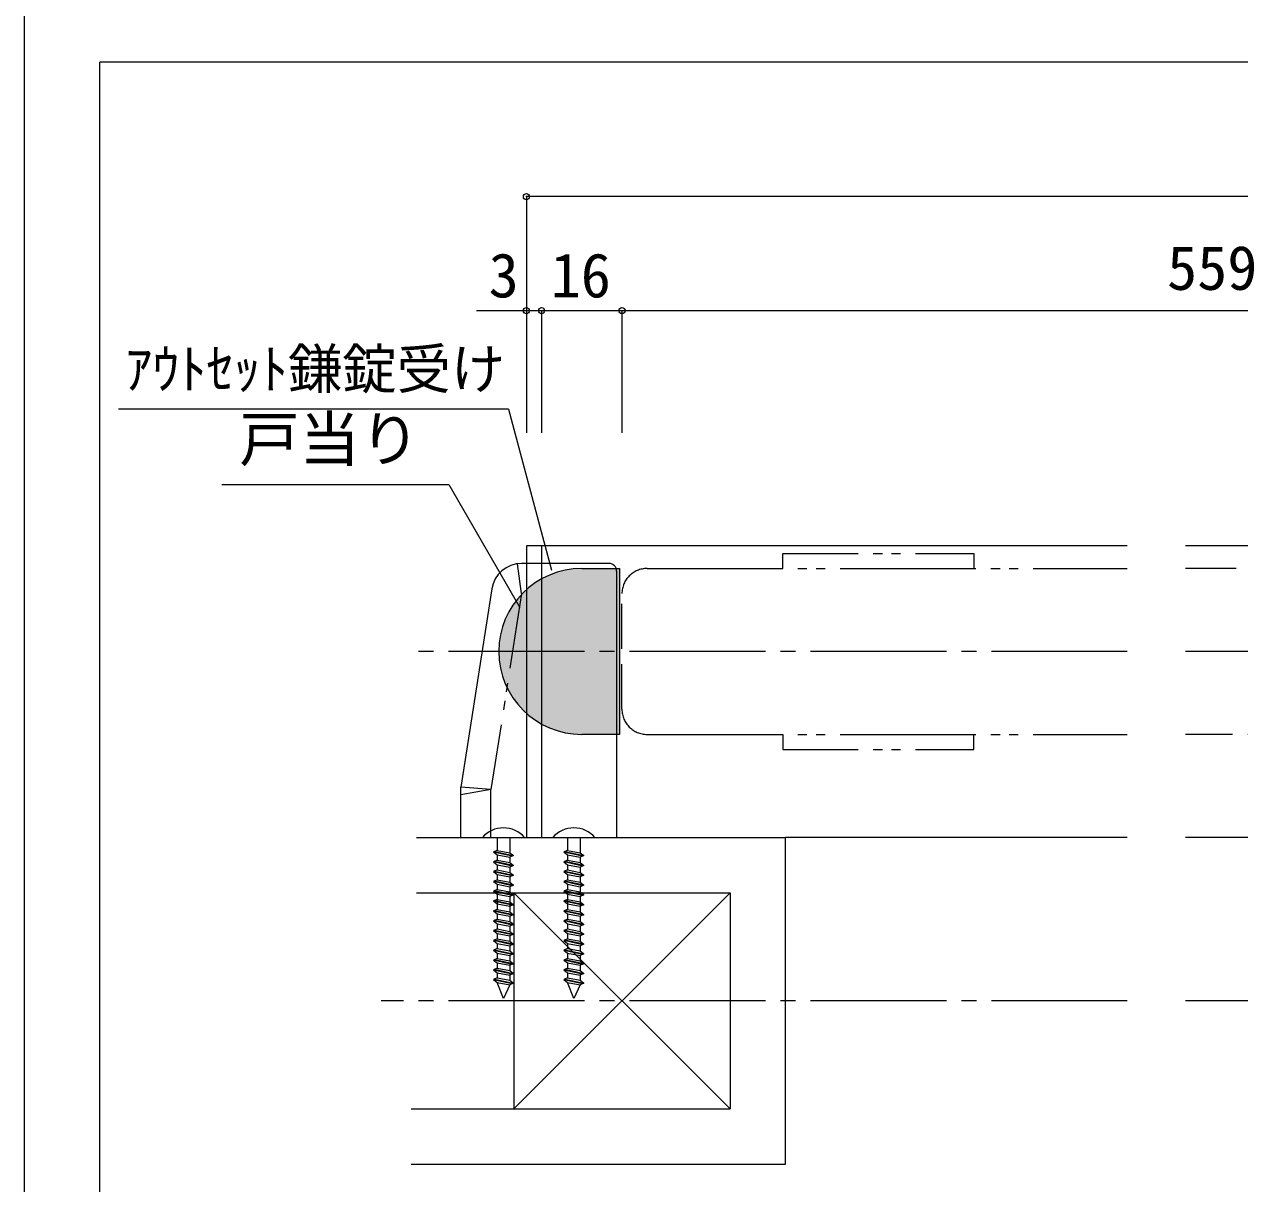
# Model space of a CAD drawing. Units: millimetres on the paper, enlarged 10 times, with parts at other scales. Extents: x -1985 to 2015, y -1370 to 1400.
# Drawn here: x -1985 to -1179, y -846 to -78 of the extents above; entities that cross this region are included whole.
import ezdxf
from ezdxf.enums import TextEntityAlignment as Align

# ---------------------------------------------------------------- set-up
doc = ezdxf.new("R2010")
doc.units = ezdxf.units.MM
doc.header["$LTSCALE"] = 10
doc.header["$PDMODE"] = 32
doc.header["$PDSIZE"] = 4
for name, pattern in [('CHAIN2', [12, 9, -1, 1, -1]), ('DASHED2', [3, 2, -1]), ('DASHED3', [4, 3, -1]), ('DOUBLE_CHAIN1', [8.8, 5, -1, 0.6, -0.6, 0.6, -1]), ('DOUBLE_CHAIN2', [12.8, 9, -1, 0.6, -0.6, 0.6, -1])]:
    doc.linetypes.add(name, pattern=pattern)
doc.layers.add('1-1_0', color=7, linetype='Continuous', lineweight=20)
doc.layers.add('2-0_18', color=7, linetype='Continuous', lineweight=20)
doc.styles.add('ＭＳ ゴシック', font='')
doc.styles.get('ＭＳ ゴシック').set_extended_font_data('MS Gothic')

msp = doc.modelspace()

# ---------------------------------------------------------------- hatches: boundary and pattern name
at = {"layer": '2-0_18'}
for points in [[(-1615.41, -438.34, 0.41421), (-1670.41, -493.34), (-1615.41, -493.34)], [(-1670.41, -493.34, 0.41421), (-1615.41, -548.34), (-1615.41, -493.34)]]:
    msp.add_hatch(color=9, dxfattribs=at).paths.add_polyline_path(points)

# ---------------------------------------------------------------- linework, layer by layer
at = {"layer": '1-1_0'}
for p, q in [((-1985, 1400), (-1985, -1370)), ((395, -102.5), (-1935, -102.5)), ((395, -102.5), (-1935, -102.5)), ((-1935, -1002.5), (-1935, -102.5)), ((395, -102.5), (-1935, -102.5)), ((395, -102.5), (-1935, -102.5)), ((-1935, -1002.5), (-1935, -102.5))]:
    msp.add_line(p, q, dxfattribs=at)
at = {"layer": '2-0_18', "color": 4, "lineweight": 9}
for p, q in [((-1652.08, -267.39), (-1685.19, -267.39)), ((-1642.08, -267.39), (-1652.08, -267.39)), ((-814.19, -267.39), (-1595.41, -267.39)), ((-1588.74, -267.39), (-1588.74, -348.39))]:
    msp.add_line(p, q, dxfattribs=at)
at = {"layer": '2-0_18'}
for p, q in [((-1663.88, -332.71), (-1922.63, -332.71)), ((-1663.88, -332.71), (-1635.52, -439.55)), ((-1853.99, -382.58), (-1703.59, -382.58)), ((-1703.59, -382.58), (-1656.41, -464.29)), ((-1253.67, -423.34), (-1652.08, -423.34)), ((-1652.08, -423.34), (-1652.08, -616.67)), ((-1642.08, -423.34), (-1642.08, -616.67)), ((-814.19, -423.34), (-1215, -423.34)), ((-1615.41, -438.34), (-1590.41, -438.34)), ((-1590.41, -438.34), (-1590.41, -548.34)), ((-1590.41, -438.34), (-1590.41, -548.34)), ((-1590.41, -548.34), (-1615.41, -548.34)), ((-1725.05, -616.67), (-1480.41, -616.67)), ((-1480.41, -833.34), (-1480.41, -616.67)), ((-1253.67, -616.67), (-1480.41, -616.67)), ((-814.19, -616.67), (-1215, -616.67)), ((-1725.05, -653.34), (-1517.08, -653.34)), ((-1660.41, -653.34), (-1517.08, -796.67)), ((-1517.08, -653.34), (-1660.41, -796.67)), ((-1660.41, -653.34), (-1660.41, -796.67)), ((-1517.08, -653.34), (-1517.08, -796.67)), ((-1728.45, -796.67), (-1517.08, -796.67)), ((-1728.45, -833.34), (-1480.41, -833.34))]:
    msp.add_line(p, q, dxfattribs=at)
at = {"layer": '2-0_18', "color": 33, "lineweight": 18}
for p, q in [((-1597.26, -435.01), (-1655.35, -435.01)), ((-1592.26, -440.01), (-1592.26, -616.67)), ((-1675.11, -451.93), (-1695.59, -583.34)), ((-1695.59, -616.67), (-1695.59, -583.34))]:
    msp.add_line(p, q, dxfattribs=at)
at = {"layer": '2-0_18', "linetype": 'DOUBLE_CHAIN1'}
for p, q in [((-1482.08, -428.34), (-1355.41, -428.34)), ((-1482.08, -438.34), (-1482.08, -428.34)), ((-1355.41, -428.34), (-1355.41, -438.34)), ((-1482.08, -548.34), (-1482.08, -558.34)), ((-1355.41, -558.34), (-1355.41, -548.34)), ((-1482.08, -558.34), (-1355.41, -558.34))]:
    msp.add_line(p, q, dxfattribs=at)
at = {"layer": '2-0_18', "color": 33, "linetype": 'DOUBLE_CHAIN1', "lineweight": 18}
for p, q in [((-1655.35, -455.01), (-1658.01, -435.18)), ((-1655.35, -455.01), (-1675.59, -584.89)), ((-1675.59, -584.89), (-1695.59, -583.34)), ((-1675.59, -584.89), (-1695.59, -588.36)), ((-1675.59, -616.67), (-1675.59, -584.89))]:
    msp.add_line(p, q, dxfattribs=at)
at = {"layer": '2-0_18', "linetype": 'DOUBLE_CHAIN2'}
for p, q in [((-1572.08, -438.34), (-1253.67, -438.34)), ((-797.52, -438.34), (-1215, -438.34)), ((-1572.08, -548.34), (-1253.67, -548.34)), ((-799.83, -548.34), (-1215, -548.34))]:
    msp.add_line(p, q, dxfattribs=at)
at = {"layer": '2-0_18', "linetype": 'DASHED3'}
msp.add_line((-1588.74, -531.67), (-1588.74, -455.01), dxfattribs=at)
at = {"layer": '2-0_18', "color": 4, "linetype": 'CHAIN2', "lineweight": 9}
for p, q in [((-1253.67, -493.34), (-1730.05, -493.34)), ((-305.81, -493.34), (-1215, -493.34)), ((-1253.67, -725.01), (-1748.36, -725.01)), ((-305.81, -725.01), (-1215, -725.01))]:
    msp.add_line(p, q, dxfattribs=at)
at = {"layer": '2-0_18', "color": 33, "linetype": 'DASHED2', "lineweight": 18}
for p, q in [((-1671.57, -616.67), (-1671.57, -625.23)), ((-1663.04, -616.67), (-1663.04, -626.8)), ((-1624.91, -616.67), (-1624.91, -625.23)), ((-1616.38, -616.67), (-1616.38, -626.8)), ((-1661.58, -629.17), (-1673.83, -626.42)), ((-1673.18, -625.95), (-1660.77, -628.64)), ((-1671.59, -628.24), (-1663.04, -629.81)), ((-1671.57, -628.25), (-1671.57, -631.74)), ((-1671.56, -625.23), (-1663.04, -626.8)), ((-1614.91, -629.17), (-1627.16, -626.42)), ((-1626.51, -625.95), (-1614.11, -628.64)), ((-1624.92, -628.24), (-1616.38, -629.81)), ((-1624.91, -628.25), (-1624.91, -631.74)), ((-1624.89, -625.23), (-1616.38, -626.8)), ((-1661.58, -635.67), (-1673.81, -632.92)), ((-1673.19, -632.45), (-1660.77, -635.15)), ((-1671.57, -631.73), (-1663.04, -633.3)), ((-1671.57, -634.74), (-1663.04, -636.32)), ((-1671.57, -634.75), (-1671.57, -638.24)), ((-1663.04, -629.81), (-1663.04, -633.3)), ((-1663.04, -636.32), (-1663.04, -639.81)), ((-1614.91, -635.67), (-1627.15, -632.92)), ((-1626.53, -632.45), (-1614.11, -635.15)), ((-1624.91, -631.73), (-1616.38, -633.3)), ((-1624.91, -634.74), (-1616.38, -636.32)), ((-1624.91, -634.75), (-1624.91, -638.24)), ((-1616.38, -629.81), (-1616.38, -633.3)), ((-1616.38, -636.32), (-1616.38, -639.81)), ((-1661.58, -642.17), (-1673.83, -639.42)), ((-1673.18, -638.95), (-1660.77, -641.65)), ((-1671.59, -641.24), (-1663.04, -642.82)), ((-1671.57, -641.25), (-1671.57, -644.73)), ((-1671.56, -638.23), (-1663.04, -639.81)), ((-1663.04, -642.82), (-1663.04, -646.31)), ((-1614.91, -642.17), (-1627.16, -639.42)), ((-1626.51, -638.95), (-1614.11, -641.65)), ((-1624.92, -641.24), (-1616.38, -642.82)), ((-1624.91, -641.25), (-1624.91, -644.73)), ((-1624.89, -638.23), (-1616.38, -639.81)), ((-1616.38, -642.82), (-1616.38, -646.31)), ((-1661.58, -648.67), (-1673.83, -645.92)), ((-1661.58, -655.18), (-1673.83, -652.43)), ((-1673.18, -645.45), (-1660.77, -648.15)), ((-1673.18, -651.96), (-1660.77, -654.65)), ((-1671.59, -647.74), (-1663.04, -649.32)), ((-1671.57, -644.73), (-1663.04, -646.31)), ((-1671.57, -647.75), (-1671.57, -651.24)), ((-1671.56, -651.24), (-1663.04, -652.81)), ((-1663.04, -649.32), (-1663.04, -652.81)), ((-1614.91, -648.67), (-1627.16, -645.92)), ((-1614.91, -655.18), (-1627.16, -652.43)), ((-1626.51, -645.45), (-1614.11, -648.15)), ((-1626.51, -651.96), (-1614.11, -654.65)), ((-1624.92, -647.74), (-1616.38, -649.32)), ((-1624.91, -644.73), (-1616.38, -646.31)), ((-1624.91, -647.75), (-1624.91, -651.24)), ((-1624.89, -651.24), (-1616.38, -652.81)), ((-1616.38, -649.32), (-1616.38, -652.81)), ((-1661.58, -661.68), (-1673.81, -658.93)), ((-1673.19, -658.45), (-1660.77, -661.16)), ((-1671.59, -654.25), (-1663.04, -655.82)), ((-1671.57, -654.26), (-1671.57, -657.75)), ((-1671.57, -657.74), (-1663.04, -659.31)), ((-1671.57, -658.23), (-1671.57, -664.37)), ((-1671.57, -660.75), (-1663.04, -662.33)), ((-1663.04, -655.82), (-1663.04, -659.31)), ((-1663.04, -659.31), (-1660.64, -661.26)), ((-1663.04, -659.79), (-1663.04, -665.95)), ((-1614.91, -661.68), (-1627.15, -658.93)), ((-1626.53, -658.45), (-1614.11, -661.16)), ((-1624.92, -654.25), (-1616.38, -655.82)), ((-1624.91, -654.26), (-1624.91, -657.75)), ((-1624.91, -657.74), (-1616.38, -659.31)), ((-1624.91, -658.23), (-1624.91, -664.37)), ((-1624.91, -660.75), (-1616.38, -662.33)), ((-1616.38, -655.82), (-1616.38, -659.31)), ((-1616.38, -659.31), (-1613.97, -661.26)), ((-1616.38, -659.79), (-1616.38, -665.95)), ((-1661.58, -668.31), (-1673.81, -665.57)), ((-1673.19, -665.09), (-1660.77, -667.79)), ((-1671.57, -664.37), (-1663.04, -665.95)), ((-1671.57, -667.39), (-1671.57, -670.88)), ((-1671.57, -667.39), (-1663.04, -668.96)), ((-1660.64, -661.26), (-1663.04, -662.33)), ((-1663.04, -665.95), (-1660.64, -667.9)), ((-1660.64, -667.9), (-1663.04, -668.96)), ((-1614.91, -668.31), (-1627.15, -665.57)), ((-1626.53, -665.09), (-1614.11, -667.79)), ((-1624.91, -664.37), (-1616.38, -665.95)), ((-1624.91, -667.39), (-1624.91, -670.88)), ((-1624.91, -667.39), (-1616.38, -668.96)), ((-1613.97, -661.26), (-1616.38, -662.33)), ((-1616.38, -665.95), (-1613.97, -667.9)), ((-1613.97, -667.9), (-1616.38, -668.96)), ((-1666.99, -673.6), (-1673.83, -672.07)), ((-1673.18, -671.6), (-1663.96, -673.6)), ((-1671.94, -673.6), (-1671.57, -673.9)), ((-1671.59, -673.89), (-1663.04, -675.46)), ((-1671.57, -670.88), (-1663.04, -672.45)), ((-1671.57, -673.89), (-1671.57, -677.39)), ((-1661.58, -674.82), (-1666.99, -673.6)), ((-1663.96, -673.6), (-1660.77, -674.29)), ((-1663.04, -668.96), (-1663.04, -672.45)), ((-1663.04, -672.45), (-1661.63, -673.6)), ((-1660.64, -674.4), (-1663.04, -675.46)), ((-1663.04, -675.46), (-1663.04, -678.95)), ((-1661.63, -673.6), (-1660.64, -674.4)), ((-1620.32, -673.6), (-1627.16, -672.07)), ((-1626.51, -671.6), (-1617.29, -673.6)), ((-1625.27, -673.6), (-1624.91, -673.9)), ((-1624.92, -673.89), (-1616.38, -675.46)), ((-1624.91, -670.88), (-1616.38, -672.45)), ((-1624.91, -673.89), (-1624.91, -677.39)), ((-1614.91, -674.82), (-1620.32, -673.6)), ((-1617.29, -673.6), (-1614.11, -674.29)), ((-1616.38, -668.96), (-1616.38, -672.45)), ((-1616.38, -672.45), (-1614.96, -673.6)), ((-1613.97, -674.4), (-1616.38, -675.46)), ((-1616.38, -675.46), (-1616.38, -678.95)), ((-1614.96, -673.6), (-1613.97, -674.4)), ((-1661.58, -681.32), (-1673.83, -678.57)), ((-1673.18, -678.1), (-1660.77, -680.8)), ((-1673.18, -684.6), (-1660.77, -687.3)), ((-1671.59, -680.39), (-1663.04, -681.97)), ((-1671.57, -680.39), (-1671.57, -683.89)), ((-1671.57, -683.88), (-1663.04, -685.46)), ((-1671.56, -677.38), (-1663.04, -678.95)), ((-1663.04, -681.97), (-1663.04, -685.46)), ((-1614.91, -681.32), (-1627.16, -678.57)), ((-1626.51, -678.1), (-1614.11, -680.8)), ((-1626.51, -684.6), (-1614.11, -687.3)), ((-1624.92, -680.39), (-1616.38, -681.97)), ((-1624.91, -680.39), (-1624.91, -683.89)), ((-1624.91, -683.88), (-1616.38, -685.46)), ((-1624.89, -677.38), (-1616.38, -678.95)), ((-1616.38, -681.97), (-1616.38, -685.46)), ((-1661.58, -687.82), (-1673.83, -685.07)), ((-1661.58, -694.32), (-1673.83, -691.57)), ((-1673.18, -691.1), (-1660.77, -693.8)), ((-1671.59, -686.89), (-1663.04, -688.47)), ((-1671.57, -686.9), (-1671.57, -690.39)), ((-1671.56, -690.38), (-1663.04, -691.96)), ((-1663.04, -688.47), (-1663.04, -691.96)), ((-1614.91, -687.82), (-1627.16, -685.07)), ((-1614.91, -694.32), (-1627.16, -691.57)), ((-1626.51, -691.1), (-1614.11, -693.8)), ((-1624.92, -686.89), (-1616.38, -688.47)), ((-1624.91, -686.9), (-1624.91, -690.39)), ((-1624.89, -690.38), (-1616.38, -691.96)), ((-1616.38, -688.47), (-1616.38, -691.96)), ((-1661.58, -700.82), (-1673.81, -698.08)), ((-1673.19, -697.6), (-1660.77, -700.3)), ((-1671.59, -693.39), (-1663.04, -694.97)), ((-1671.57, -693.4), (-1671.57, -696.89)), ((-1671.57, -696.88), (-1663.04, -698.46)), ((-1671.57, -699.9), (-1663.04, -701.47)), ((-1671.57, -699.91), (-1671.57, -703.4)), ((-1663.04, -694.97), (-1663.04, -698.46)), ((-1614.91, -700.82), (-1627.15, -698.08)), ((-1626.53, -697.6), (-1614.11, -700.3)), ((-1624.92, -693.39), (-1616.38, -694.97)), ((-1624.91, -693.4), (-1624.91, -696.89)), ((-1624.91, -696.88), (-1616.38, -698.46)), ((-1624.91, -699.9), (-1616.38, -701.47)), ((-1624.91, -699.91), (-1624.91, -703.4)), ((-1616.38, -694.97), (-1616.38, -698.46)), ((-1661.58, -707.33), (-1673.83, -704.58)), ((-1673.18, -704.11), (-1660.77, -706.81)), ((-1671.59, -706.4), (-1663.04, -707.98)), ((-1671.57, -706.41), (-1671.57, -709.85)), ((-1663.04, -701.47), (-1663.04, -704.96)), ((-1663.04, -706.84), (-1663.04, -710.65)), ((-1614.91, -707.33), (-1627.16, -704.58)), ((-1626.51, -704.11), (-1614.11, -706.81)), ((-1624.92, -706.4), (-1616.38, -707.98)), ((-1624.91, -706.41), (-1624.91, -709.85)), ((-1616.38, -701.47), (-1616.38, -704.96)), ((-1616.38, -706.84), (-1616.38, -710.65)), ((-1673.42, -710.66), (-1673.97, -710.9)), ((-1661.58, -713.78), (-1673.81, -711.04)), ((-1671.57, -709.84), (-1673.39, -710.65)), ((-1673.19, -710.56), (-1660.77, -713.26)), ((-1671.57, -709.84), (-1663.04, -711.42)), ((-1667.31, -723.36), (-1671.57, -712.85)), ((-1663.04, -714.43), (-1667.31, -723.36)), ((-1663.04, -710.66), (-1663.04, -711.42)), ((-1663.04, -711.42), (-1660.64, -713.37)), ((-1660.64, -713.37), (-1663.04, -714.43)), ((-1626.75, -710.66), (-1627.31, -710.9)), ((-1614.91, -713.78), (-1627.15, -711.04)), ((-1624.91, -709.84), (-1626.73, -710.65)), ((-1626.53, -710.56), (-1614.11, -713.26)), ((-1624.91, -709.84), (-1616.38, -711.42)), ((-1620.64, -723.36), (-1624.91, -712.85)), ((-1616.38, -714.43), (-1620.64, -723.36)), ((-1616.38, -710.66), (-1616.38, -711.42)), ((-1616.38, -711.42), (-1613.97, -713.37)), ((-1613.97, -713.37), (-1616.38, -714.43))]:
    msp.add_line(p, q, dxfattribs=at)
at = {"layer": '2-0_18', "color": 4, "lineweight": 9}
for points in [[(145.81, -191.74), (-1652.08, -191.74), (-1652.08, -348.39)], [(-1595.41, -267.39), (-1642.08, -267.39), (-1642.08, -348.39)]]:
    msp.add_lwpolyline(points, dxfattribs=at)
at = {"layer": '2-0_18', "color": 33, "linetype": 'DASHED2', "lineweight": 18}
for points in [[(-1671.57, -625.23), (-1673.97, -626.3), (-1671.57, -628.25)], [(-1663.04, -626.8), (-1660.64, -628.75), (-1663.04, -629.81)], [(-1624.91, -625.23), (-1627.31, -626.3), (-1624.91, -628.25)], [(-1616.38, -626.8), (-1613.97, -628.75), (-1616.38, -629.81)], [(-1671.57, -631.73), (-1673.97, -632.79), (-1671.57, -634.74)], [(-1663.04, -633.3), (-1660.64, -635.25), (-1663.04, -636.32)], [(-1624.91, -631.73), (-1627.31, -632.79), (-1624.91, -634.74)], [(-1616.38, -633.3), (-1613.97, -635.25), (-1616.38, -636.32)], [(-1671.57, -638.24), (-1673.97, -639.3), (-1671.57, -641.25)], [(-1663.04, -639.81), (-1660.64, -641.76), (-1663.04, -642.82)], [(-1624.91, -638.24), (-1627.31, -639.3), (-1624.91, -641.25)], [(-1616.38, -639.81), (-1613.97, -641.76), (-1616.38, -642.82)], [(-1671.57, -644.74), (-1673.97, -645.8), (-1671.57, -647.75)], [(-1671.57, -651.24), (-1673.97, -652.31), (-1671.57, -654.26)], [(-1663.04, -646.31), (-1660.64, -648.26), (-1663.04, -649.32)], [(-1624.91, -644.74), (-1627.31, -645.8), (-1624.91, -647.75)], [(-1624.91, -651.24), (-1627.31, -652.31), (-1624.91, -654.26)], [(-1616.38, -646.31), (-1613.97, -648.26), (-1616.38, -649.32)], [(-1671.57, -657.74), (-1673.97, -658.8), (-1671.57, -660.75)], [(-1663.04, -652.81), (-1660.64, -654.76), (-1663.04, -655.82)], [(-1624.91, -657.74), (-1627.31, -658.8), (-1624.91, -660.75)], [(-1616.38, -652.81), (-1613.97, -654.76), (-1616.38, -655.82)], [(-1671.57, -664.37), (-1673.97, -665.44), (-1671.57, -667.39)], [(-1624.91, -664.37), (-1627.31, -665.44), (-1624.91, -667.39)], [(-1671.57, -670.88), (-1673.97, -671.95), (-1671.94, -673.6)], [(-1624.91, -670.88), (-1627.31, -671.95), (-1625.27, -673.6)], [(-1671.57, -677.39), (-1673.97, -678.45), (-1671.57, -680.4)], [(-1671.57, -683.89), (-1673.97, -684.95), (-1671.57, -686.9)], [(-1663.04, -678.95), (-1660.64, -680.9), (-1663.04, -681.97)], [(-1624.91, -677.39), (-1627.31, -678.45), (-1624.91, -680.4)], [(-1624.91, -683.89), (-1627.31, -684.95), (-1624.91, -686.9)], [(-1616.38, -678.95), (-1613.97, -680.9), (-1616.38, -681.97)], [(-1671.57, -690.39), (-1673.97, -691.45), (-1671.57, -693.4)], [(-1663.04, -685.46), (-1660.64, -687.41), (-1663.04, -688.47)], [(-1663.04, -691.96), (-1660.64, -693.91), (-1663.04, -694.97)], [(-1624.91, -690.39), (-1627.31, -691.45), (-1624.91, -693.4)], [(-1616.38, -685.46), (-1613.97, -687.41), (-1616.38, -688.47)], [(-1616.38, -691.96), (-1613.97, -693.91), (-1616.38, -694.97)], [(-1671.57, -696.88), (-1673.97, -697.95), (-1671.57, -699.9)], [(-1663.04, -698.46), (-1660.64, -700.41), (-1663.04, -701.47)], [(-1624.91, -696.88), (-1627.31, -697.95), (-1624.91, -699.9)], [(-1616.38, -698.46), (-1613.97, -700.41), (-1616.38, -701.47)], [(-1671.57, -703.4), (-1673.97, -704.46), (-1671.57, -706.41)], [(-1671.56, -703.39), (-1663.04, -704.96), (-1660.64, -706.91), (-1663.04, -707.98)], [(-1624.91, -703.4), (-1627.31, -704.46), (-1624.91, -706.41)], [(-1624.89, -703.39), (-1616.38, -704.96), (-1613.97, -706.91), (-1616.38, -707.98)], [(-1673.97, -710.9), (-1671.57, -712.85), (-1663.04, -714.43)], [(-1627.31, -710.9), (-1624.91, -712.85), (-1616.38, -714.43)]]:
    msp.add_lwpolyline(points, dxfattribs=at)
at = {"layer": '2-0_18', "color": 33, "lineweight": 18}
for centre, radius, start, end in [((-1655.35, -455.01), 20, 90, 171.14204), ((-1597.26, -440.01), 5, 0, 90), ((-1667.31, -628.93), 18.61, 41.19727, 138.80273), ((-1620.64, -628.93), 18.61, 41.19727, 138.80273)]:
    msp.add_arc(centre, radius, start, end, dxfattribs=at)
at = {"layer": '2-0_18'}
for start, end in [(90, 180), (180, 270)]:
    msp.add_arc((-1615.41, -493.34), 55, start, end, dxfattribs=at)
at = {"layer": '2-0_18', "linetype": 'DASHED3'}
for centre, start, end in [((-1572.08, -455.01), 90, 180), ((-1572.08, -531.67), 180, 270)]:
    msp.add_arc(centre, 16.67, start, end, dxfattribs=at)
at = {"layer": '2-0_18', "color": 4}
for p in [(-1652.08, -191.74), (-1652.08, -267.39), (-1642.08, -267.39), (-1588.74, -267.39)]:
    msp.add_point(p, dxfattribs=at)
at = {"layer": '2-0_18', "color": 9}
msp.add_solid([(-1615.41, -438.34), (-1590.41, -438.34), (-1615.41, -548.34), (-1590.41, -548.34)], dxfattribs=at)

# ---------------------------------------------------------------- texts
at = {"layer": '2-0_18', "style": 'ＭＳ ゴシック'}
for s, height, p in [('559', 29.33, (-1227.3, -262.39)), ('3', 29.33, (-1677.12, -267.39)), ('16', 29.33, (-1635.99, -267.39)), ('ｱｳﾄｾｯﾄ鎌錠受け', 26.39, (-1918.14, -327.1)), ('戸当り', 29.33, (-1842.55, -375.94))]:
    msp.add_text(s, height=height, dxfattribs=at).set_placement(p, align=Align.BOTTOM_LEFT)

doc.saveas('drawing.dxf')
